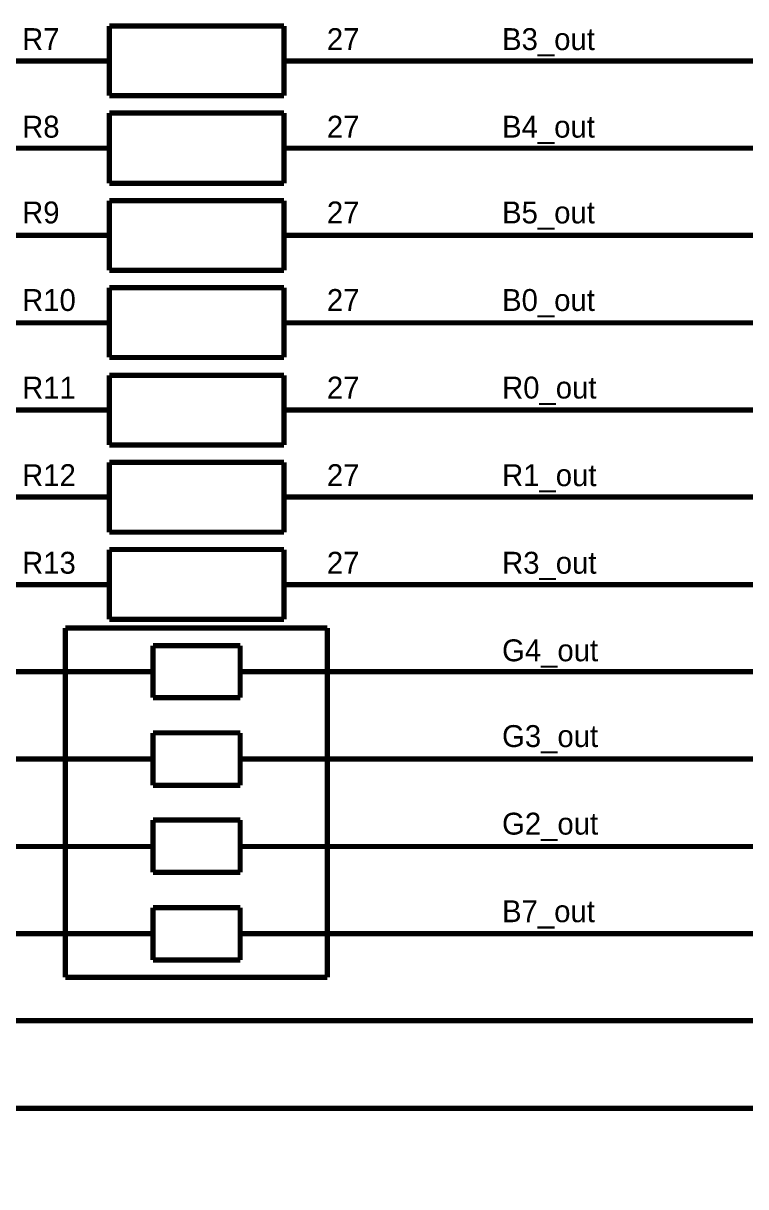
# Model space of a CAD drawing. Header units: inches. Extents: x 0 to 841, y 0 to 594.
# Drawn here: x 555.1 to 596.5, y 388 to 454.6 of the extents above; entities that cross this region are included whole.
import ezdxf

# ---------------------------------------------------------------- set-up
doc = ezdxf.new("R2010")
doc.units = ezdxf.units.IN
doc.layers.add('Sheet', color=255, linetype='Continuous')

msp = doc.modelspace()

# ---------------------------------------------------------------- linework, layer by layer
at = {"layer": 'Sheet'}
for points in [[(570.022, 454.489, 0.3, 0.3, 0), (560.013, 454.489, 0.3, 0.3, 0)], [(560.013, 454.489, 0.3, 0.3, 0), (560.013, 450.491, 0.3, 0.3, 0)], [(570.022, 450.491, 0.3, 0.3, 0), (570.022, 454.489, 0.3, 0.3, 0)], [(492.517, 452.477, 0.3, 0.3, 0), (492.517, 452.477, 0.3, 0.3, 0), (557.505, 452.477, 0.3, 0.3, 0)], [(560.013, 452.477, 0.3, 0.3, 0), (557.505, 452.477, 0.3, 0.3, 0)], [(570.022, 452.477, 0.3, 0.3, 0), (572.504, 452.477, 0.3, 0.3, 0)], [(572.504, 452.477, 0.3, 0.3, 0), (577.521, 452.477, 0.3, 0.3, 0), (577.521, 452.477, 0.3, 0.3, 0), (600.02, 452.477, 0.3, 0.3, 0)], [(560.013, 450.491, 0.3, 0.3, 0), (570.022, 450.491, 0.3, 0.3, 0)], [(570.022, 449.498, 0.3, 0.3, 0), (560.013, 449.498, 0.3, 0.3, 0)], [(560.013, 449.498, 0.3, 0.3, 0), (560.013, 445.474, 0.3, 0.3, 0)], [(570.022, 445.474, 0.3, 0.3, 0), (570.022, 449.498, 0.3, 0.3, 0)], [(492.517, 447.486, 0.3, 0.3, 0), (492.517, 447.486, 0.3, 0.3, 0), (557.505, 447.486, 0.3, 0.3, 0)], [(560.013, 447.486, 0.3, 0.3, 0), (557.505, 447.486, 0.3, 0.3, 0)], [(570.022, 447.486, 0.3, 0.3, 0), (572.504, 447.486, 0.3, 0.3, 0)], [(572.504, 447.486, 0.3, 0.3, 0), (577.521, 447.486, 0.3, 0.3, 0), (577.521, 447.486, 0.3, 0.3, 0), (600.02, 447.486, 0.3, 0.3, 0)], [(560.013, 445.474, 0.3, 0.3, 0), (570.022, 445.474, 0.3, 0.3, 0)], [(570.022, 444.481, 0.3, 0.3, 0), (560.013, 444.481, 0.3, 0.3, 0)], [(560.013, 444.481, 0.3, 0.3, 0), (560.013, 440.483, 0.3, 0.3, 0)], [(570.022, 440.483, 0.3, 0.3, 0), (570.022, 444.481, 0.3, 0.3, 0)], [(492.517, 442.495, 0.3, 0.3, 0), (492.517, 442.495, 0.3, 0.3, 0), (557.505, 442.495, 0.3, 0.3, 0)], [(560.013, 442.495, 0.3, 0.3, 0), (557.505, 442.495, 0.3, 0.3, 0)], [(570.022, 442.495, 0.3, 0.3, 0), (572.504, 442.495, 0.3, 0.3, 0)], [(572.504, 442.495, 0.3, 0.3, 0), (577.521, 442.495, 0.3, 0.3, 0), (577.521, 442.495, 0.3, 0.3, 0), (600.02, 442.495, 0.3, 0.3, 0)], [(560.013, 440.483, 0.3, 0.3, 0), (570.022, 440.483, 0.3, 0.3, 0)], [(570.022, 439.49, 0.3, 0.3, 0), (560.013, 439.49, 0.3, 0.3, 0)], [(560.013, 439.49, 0.3, 0.3, 0), (560.013, 435.492, 0.3, 0.3, 0)], [(570.022, 435.492, 0.3, 0.3, 0), (570.022, 439.49, 0.3, 0.3, 0)], [(492.517, 437.478, 0.3, 0.3, 0), (492.517, 437.478, 0.3, 0.3, 0), (557.505, 437.478, 0.3, 0.3, 0)], [(560.013, 437.478, 0.3, 0.3, 0), (557.505, 437.478, 0.3, 0.3, 0)], [(570.022, 437.478, 0.3, 0.3, 0), (572.504, 437.478, 0.3, 0.3, 0)], [(572.504, 437.478, 0.3, 0.3, 0), (577.521, 437.478, 0.3, 0.3, 0), (577.521, 437.478, 0.3, 0.3, 0), (600.02, 437.478, 0.3, 0.3, 0)], [(560.013, 435.492, 0.3, 0.3, 0), (570.022, 435.492, 0.3, 0.3, 0)], [(570.022, 434.473, 0.3, 0.3, 0), (560.013, 434.473, 0.3, 0.3, 0)], [(560.013, 434.473, 0.3, 0.3, 0), (560.013, 430.475, 0.3, 0.3, 0)], [(570.022, 430.475, 0.3, 0.3, 0), (570.022, 434.473, 0.3, 0.3, 0)], [(790.018, 432.487, 0.3, 0.3, 0), (777.502, 432.487, 0.3, 0.3, 0), (777.502, 334.994, 0.3, 0.3, 0), (615.019, 334.994, 0.3, 0.3, 0), (615.019, 377.482, 0.3, 0.3, 0), (615.019, 392.481, 0.3, 0.3, 0), (615.019, 392.481, 0.3, 0.3, 0), (492.517, 392.481, 0.3, 0.3, 0)], [(492.517, 432.487, 0.3, 0.3, 0), (492.517, 432.487, 0.3, 0.3, 0), (557.505, 432.487, 0.3, 0.3, 0)], [(560.013, 432.487, 0.3, 0.3, 0), (557.505, 432.487, 0.3, 0.3, 0)], [(570.022, 432.487, 0.3, 0.3, 0), (572.504, 432.487, 0.3, 0.3, 0)], [(572.504, 432.487, 0.3, 0.3, 0), (577.521, 432.487, 0.3, 0.3, 0), (577.521, 432.487, 0.3, 0.3, 0), (600.02, 432.487, 0.3, 0.3, 0)], [(560.013, 430.475, 0.3, 0.3, 0), (570.022, 430.475, 0.3, 0.3, 0)], [(570.022, 429.482, 0.3, 0.3, 0), (560.013, 429.482, 0.3, 0.3, 0)], [(560.013, 429.482, 0.3, 0.3, 0), (560.013, 425.484, 0.3, 0.3, 0)], [(570.022, 425.484, 0.3, 0.3, 0), (570.022, 429.482, 0.3, 0.3, 0)], [(492.517, 427.496, 0.3, 0.3, 0), (492.517, 427.496, 0.3, 0.3, 0), (557.505, 427.496, 0.3, 0.3, 0)], [(560.013, 427.496, 0.3, 0.3, 0), (557.505, 427.496, 0.3, 0.3, 0)], [(570.022, 427.496, 0.3, 0.3, 0), (572.504, 427.496, 0.3, 0.3, 0)], [(572.504, 427.496, 0.3, 0.3, 0), (600.02, 427.496, 0.3, 0.3, 0)], [(560.013, 425.484, 0.3, 0.3, 0), (570.022, 425.484, 0.3, 0.3, 0)], [(570.022, 424.491, 0.3, 0.3, 0), (560.013, 424.491, 0.3, 0.3, 0)], [(560.013, 424.491, 0.3, 0.3, 0), (560.013, 420.493, 0.3, 0.3, 0)], [(570.022, 420.493, 0.3, 0.3, 0), (570.022, 424.491, 0.3, 0.3, 0)], [(492.517, 422.479, 0.3, 0.3, 0), (492.517, 422.479, 0.3, 0.3, 0), (557.505, 422.479, 0.3, 0.3, 0)], [(560.013, 422.479, 0.3, 0.3, 0), (557.505, 422.479, 0.3, 0.3, 0)], [(570.022, 422.479, 0.3, 0.3, 0), (572.504, 422.479, 0.3, 0.3, 0)], [(572.504, 422.479, 0.3, 0.3, 0), (577.521, 422.479, 0.3, 0.3, 0), (577.521, 422.479, 0.3, 0.3, 0), (600.02, 422.479, 0.3, 0.3, 0)], [(560.013, 420.493, 0.3, 0.3, 0), (570.022, 420.493, 0.3, 0.3, 0)], [(572.504, 419.997, 0.3, 0.3, 0), (557.505, 419.997, 0.3, 0.3, 0)], [(557.505, 419.997, 0.3, 0.3, 0), (557.505, 399.981, 0.3, 0.3, 0)], [(572.504, 419.997, 0.3, 0.3, 0), (572.504, 399.981, 0.3, 0.3, 0)], [(562.522, 418.977, 0.3, 0.3, 0), (562.522, 415.999, 0.3, 0.3, 0)], [(567.513, 418.977, 0.3, 0.3, 0), (562.522, 418.977, 0.3, 0.3, 0)], [(567.513, 415.999, 0.3, 0.3, 0), (567.513, 418.977, 0.3, 0.3, 0)], [(557.505, 417.488, 0.3, 0.3, 0), (552.514, 417.488, 0.3, 0.3, 0)], [(562.522, 417.488, 0.3, 0.3, 0), (557.505, 417.488, 0.3, 0.3, 0)], [(572.504, 417.488, 0.3, 0.3, 0), (567.513, 417.488, 0.3, 0.3, 0)], [(572.504, 417.488, 0.3, 0.3, 0), (577.521, 417.488, 0.3, 0.3, 0)], [(577.521, 417.488, 0.3, 0.3, 0), (600.02, 417.488, 0.3, 0.3, 0)], [(562.522, 415.999, 0.3, 0.3, 0), (567.513, 415.999, 0.3, 0.3, 0)], [(562.522, 413.987, 0.3, 0.3, 0), (562.522, 410.982, 0.3, 0.3, 0)], [(567.513, 413.987, 0.3, 0.3, 0), (562.522, 413.987, 0.3, 0.3, 0)], [(567.513, 410.982, 0.3, 0.3, 0), (567.513, 413.987, 0.3, 0.3, 0)], [(557.505, 412.497, 0.3, 0.3, 0), (552.514, 412.497, 0.3, 0.3, 0)], [(562.522, 412.497, 0.3, 0.3, 0), (557.505, 412.497, 0.3, 0.3, 0)], [(572.504, 412.497, 0.3, 0.3, 0), (567.513, 412.497, 0.3, 0.3, 0)], [(572.504, 412.497, 0.3, 0.3, 0), (577.521, 412.497, 0.3, 0.3, 0)], [(577.521, 412.497, 0.3, 0.3, 0), (600.02, 412.497, 0.3, 0.3, 0)], [(562.522, 410.982, 0.3, 0.3, 0), (567.513, 410.982, 0.3, 0.3, 0)], [(562.522, 408.996, 0.3, 0.3, 0), (562.522, 405.991, 0.3, 0.3, 0)], [(567.513, 408.996, 0.3, 0.3, 0), (562.522, 408.996, 0.3, 0.3, 0)], [(567.513, 405.991, 0.3, 0.3, 0), (567.513, 408.996, 0.3, 0.3, 0)], [(557.505, 407.48, 0.3, 0.3, 0), (552.514, 407.48, 0.3, 0.3, 0)], [(562.522, 407.48, 0.3, 0.3, 0), (557.505, 407.48, 0.3, 0.3, 0)], [(572.504, 407.48, 0.3, 0.3, 0), (567.513, 407.48, 0.3, 0.3, 0)], [(572.504, 407.48, 0.3, 0.3, 0), (577.521, 407.48, 0.3, 0.3, 0)], [(577.521, 407.48, 0.3, 0.3, 0), (600.02, 407.48, 0.3, 0.3, 0)], [(562.522, 405.991, 0.3, 0.3, 0), (567.513, 405.991, 0.3, 0.3, 0)], [(562.522, 403.979, 0.3, 0.3, 0), (562.522, 400.974, 0.3, 0.3, 0)], [(567.513, 403.979, 0.3, 0.3, 0), (562.522, 403.979, 0.3, 0.3, 0)], [(567.513, 400.974, 0.3, 0.3, 0), (567.513, 403.979, 0.3, 0.3, 0)], [(557.505, 402.489, 0.3, 0.3, 0), (552.514, 402.489, 0.3, 0.3, 0)], [(562.522, 402.489, 0.3, 0.3, 0), (557.505, 402.489, 0.3, 0.3, 0)], [(572.504, 402.489, 0.3, 0.3, 0), (567.513, 402.489, 0.3, 0.3, 0)], [(572.504, 402.489, 0.3, 0.3, 0), (577.521, 402.489, 0.3, 0.3, 0)], [(577.521, 402.489, 0.3, 0.3, 0), (600.02, 402.489, 0.3, 0.3, 0)], [(562.522, 400.974, 0.3, 0.3, 0), (567.513, 400.974, 0.3, 0.3, 0)], [(557.505, 399.981, 0.3, 0.3, 0), (572.504, 399.981, 0.3, 0.3, 0)], [(620.01, 397.498, 0.3, 0.3, 0), (610.002, 397.498, 0.3, 0.3, 0), (492.517, 397.498, 0.3, 0.3, 0)]]:
    msp.add_lwpolyline(points, format="xyseb", dxfattribs=at)

# ---------------------------------------------------------------- texts
for s, p in [('R7', (555.022, 453.104)), ('27', (572.478, 453.104)), ('B3_out', (582.512, 453.104)), ('R8', (555.022, 448.087)), ('27', (572.478, 448.087)), ('B4_out', (582.512, 448.087)), ('R9', (555.022, 443.174)), ('27', (572.478, 443.174)), ('B5_out', (582.512, 443.174)), ('R10', (555.022, 438.157)), ('27', (572.478, 438.157)), ('B0_out', (582.512, 438.157)), ('R11', (555.022, 433.14)), ('27', (572.478, 433.14)), ('R0_out', (582.512, 433.14)), ('R12', (555.022, 428.123)), ('27', (572.478, 428.123)), ('R1_out', (582.512, 428.123)), ('R13', (555.022, 423.106)), ('27', (572.478, 423.106)), ('R3_out', (582.512, 423.106)), ('G4_out', (582.512, 418.089)), ('G3_out', (582.512, 413.176)), ('G2_out', (582.512, 408.159)), ('B7_out', (582.512, 403.142))]:
    msp.add_text(s, height=1.2543, dxfattribs=at).set_placement(p)

doc.saveas('drawing.dxf')
